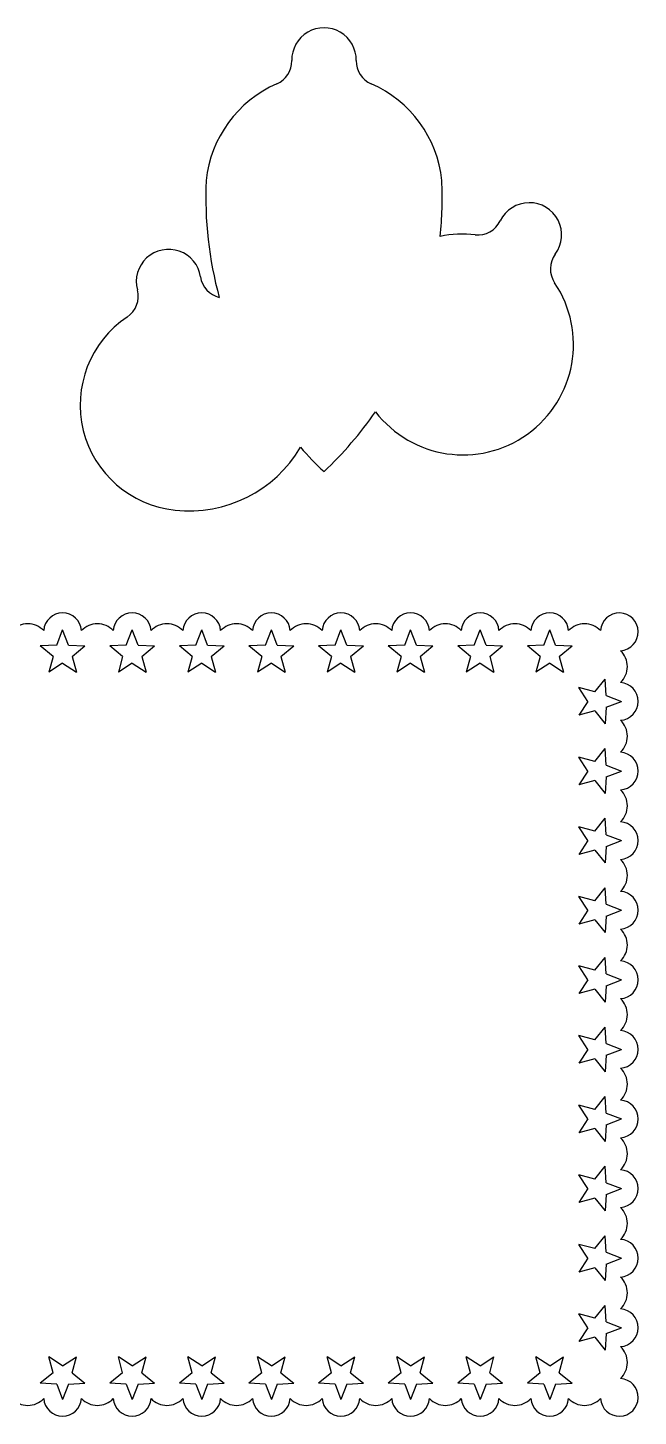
# Model space of a CAD drawing. Extents: x 33 to 339, y 324 to 603.
# Drawn here: x 216.1 to 338.9, y 324 to 603.3 of the extents above; entities that cross this region are included whole.
import ezdxf

# ---------------------------------------------------------------- set-up
doc = ezdxf.new("R2010")
doc.units = 0
doc.layers.get('0').update_dxf_attribs({"linetype": 'CONTINUOUS'})

msp = doc.modelspace()

# ---------------------------------------------------------------- linework, layer by layer
for p, q in [((221.923205, 479.134526), (223.108203, 482.237716)), ((224.2932, 479.134526), (223.108203, 482.237716)), ((235.923205, 479.134526), (237.108203, 482.237716)), ((238.2932, 479.134526), (237.108203, 482.237716)), ((249.923205, 479.134526), (251.108203, 482.237716)), ((252.2932, 479.134526), (251.108203, 482.237716)), ((263.923205, 479.134526), (265.108203, 482.237716)), ((266.2932, 479.134526), (265.108203, 482.237716)), ((277.923205, 479.134526), (279.108203, 482.237716)), ((280.2932, 479.134526), (279.108203, 482.237716)), ((291.923205, 479.134526), (293.108203, 482.237716)), ((294.2932, 479.134526), (293.108203, 482.237716)), ((305.923205, 479.134526), (307.108203, 482.237716)), ((308.2932, 479.134526), (307.108203, 482.237716)), ((319.923205, 479.134526), (321.108203, 482.237716)), ((322.2932, 479.134526), (321.108203, 482.237716)), ((221.923205, 479.134526), (218.605712, 478.966465)), ((221.190837, 476.880527), (218.605712, 478.966465)), ((224.2932, 479.134526), (227.610693, 478.966465)), ((225.025569, 476.880527), (227.610693, 478.966465)), ((235.923205, 479.134526), (232.605712, 478.966465)), ((235.190837, 476.880527), (232.605712, 478.966465)), ((238.2932, 479.134526), (241.610693, 478.966465)), ((239.025569, 476.880527), (241.610693, 478.966465)), ((249.923205, 479.134526), (246.605712, 478.966465)), ((249.190837, 476.880527), (246.605712, 478.966465)), ((252.2932, 479.134526), (255.610693, 478.966465)), ((253.025569, 476.880527), (255.610693, 478.966465)), ((263.923205, 479.134526), (260.605712, 478.966465)), ((263.190837, 476.880527), (260.605712, 478.966465)), ((266.2932, 479.134526), (269.610693, 478.966465)), ((267.025569, 476.880527), (269.610693, 478.966465)), ((277.923205, 479.134526), (274.605712, 478.966465)), ((277.190837, 476.880527), (274.605712, 478.966465)), ((280.2932, 479.134526), (283.610693, 478.966465)), ((281.025569, 476.880527), (283.610693, 478.966465)), ((291.923205, 479.134526), (288.605712, 478.966465)), ((291.190837, 476.880527), (288.605712, 478.966465)), ((294.2932, 479.134526), (297.610693, 478.966465)), ((295.025569, 476.880527), (297.610693, 478.966465)), ((305.923205, 479.134526), (302.605712, 478.966465)), ((305.190837, 476.880527), (302.605712, 478.966465)), ((308.2932, 479.134526), (311.610693, 478.966465)), ((309.025569, 476.880527), (311.610693, 478.966465)), ((319.923205, 479.134526), (316.605712, 478.966465)), ((319.190837, 476.880527), (316.605712, 478.966465)), ((322.2932, 479.134526), (325.610693, 478.966465)), ((323.025569, 476.880527), (325.610693, 478.966465)), ((221.190837, 476.880527), (220.32551, 473.673469)), ((223.108203, 475.487479), (220.32551, 473.673469)), ((223.108203, 475.487479), (225.890895, 473.673469)), ((225.025569, 476.880527), (225.890895, 473.673469)), ((235.190837, 476.880527), (234.32551, 473.673469)), ((237.108203, 475.487479), (234.32551, 473.673469)), ((237.108203, 475.487479), (239.890895, 473.673469)), ((239.025569, 476.880527), (239.890895, 473.673469)), ((249.190837, 476.880527), (248.32551, 473.673469)), ((251.108203, 475.487479), (248.32551, 473.673469)), ((251.108203, 475.487479), (253.890895, 473.673469)), ((253.025569, 476.880527), (253.890895, 473.673469)), ((263.190837, 476.880527), (262.32551, 473.673469)), ((265.108203, 475.487479), (262.32551, 473.673469)), ((265.108203, 475.487479), (267.890895, 473.673469)), ((267.025569, 476.880527), (267.890895, 473.673469)), ((277.190837, 476.880527), (276.32551, 473.673469)), ((279.108203, 475.487479), (276.32551, 473.673469)), ((279.108203, 475.487479), (281.890895, 473.673469)), ((281.025569, 476.880527), (281.890895, 473.673469)), ((291.190837, 476.880527), (290.32551, 473.673469)), ((293.108203, 475.487479), (290.32551, 473.673469)), ((293.108203, 475.487479), (295.890895, 473.673469)), ((295.025569, 476.880527), (295.890895, 473.673469)), ((305.190837, 476.880527), (304.32551, 473.673469)), ((307.108203, 475.487479), (304.32551, 473.673469)), ((307.108203, 475.487479), (309.890895, 473.673469)), ((309.025569, 476.880527), (309.890895, 473.673469)), ((319.190837, 476.880527), (318.32551, 473.673469)), ((321.108203, 475.487479), (318.32551, 473.673469)), ((321.108203, 475.487479), (323.890895, 473.673469)), ((323.025569, 476.880527), (323.890895, 473.673469)), ((330.176632, 469.729464), (332.262569, 472.314589)), ((332.43063, 468.997095), (332.262569, 472.314589)), ((328.783584, 467.812098), (326.969574, 470.59479)), ((330.176632, 469.729464), (326.969574, 470.59479)), ((328.783584, 467.812098), (326.969574, 465.029406)), ((332.43063, 466.627101), (332.262569, 463.309607)), ((332.43063, 468.997095), (335.533821, 467.812098)), ((332.43063, 466.627101), (335.533821, 467.812098)), ((330.176632, 465.894732), (326.969574, 465.029406)), ((330.176632, 465.894732), (332.262569, 463.309607)), ((330.176632, 455.729464), (332.262569, 458.314589)), ((332.43063, 454.997095), (332.262569, 458.314589)), ((330.176632, 455.729464), (326.969574, 456.59479)), ((328.783584, 453.812098), (326.969574, 456.59479)), ((328.783584, 453.812098), (326.969574, 451.029406)), ((332.43063, 452.627101), (332.262569, 449.309607)), ((332.43063, 454.997095), (335.533821, 453.812098)), ((332.43063, 452.627101), (335.533821, 453.812098)), ((330.176632, 451.894732), (326.969574, 451.029406)), ((330.176632, 451.894732), (332.262569, 449.309607)), ((330.176632, 441.729464), (332.262569, 444.314589)), ((332.43063, 440.997095), (332.262569, 444.314589)), ((330.176632, 441.729464), (326.969574, 442.59479)), ((328.783584, 439.812098), (326.969574, 442.59479)), ((328.783584, 439.812098), (326.969574, 437.029406)), ((332.43063, 438.627101), (332.262569, 435.309607)), ((332.43063, 440.997095), (335.533821, 439.812098)), ((332.43063, 438.627101), (335.533821, 439.812098)), ((330.176632, 437.894732), (326.969574, 437.029406)), ((330.176632, 437.894732), (332.262569, 435.309607)), ((330.176632, 427.729464), (332.262569, 430.314589)), ((332.43063, 426.997095), (332.262569, 430.314589)), ((328.783584, 425.812098), (326.969574, 428.59479)), ((330.176632, 427.729464), (326.969574, 428.59479)), ((328.783584, 425.812098), (326.969574, 423.029406)), ((332.43063, 424.627101), (332.262569, 421.309607)), ((332.43063, 426.997095), (335.533821, 425.812098)), ((332.43063, 424.627101), (335.533821, 425.812098)), ((330.176632, 423.894732), (326.969574, 423.029406)), ((330.176632, 423.894732), (332.262569, 421.309607)), ((330.176632, 413.729464), (332.262569, 416.314589)), ((332.43063, 412.997095), (332.262569, 416.314589)), ((330.176632, 413.729464), (326.969574, 414.59479)), ((328.783584, 411.812098), (326.969574, 414.59479)), ((328.783584, 411.812098), (326.969574, 409.029406)), ((332.43063, 410.627101), (332.262569, 407.309607)), ((332.43063, 412.997095), (335.533821, 411.812098)), ((332.43063, 410.627101), (335.533821, 411.812098)), ((330.176632, 409.894732), (326.969574, 409.029406)), ((330.176632, 409.894732), (332.262569, 407.309607)), ((330.176632, 399.729464), (332.262569, 402.314589)), ((332.43063, 398.997095), (332.262569, 402.314589)), ((330.176632, 399.729464), (326.969574, 400.59479)), ((328.783584, 397.812098), (326.969574, 400.59479)), ((328.783584, 397.812098), (326.969574, 395.029406)), ((332.43063, 398.997095), (335.533821, 397.812098)), ((332.43063, 396.627101), (335.533821, 397.812098)), ((330.176632, 395.894732), (326.969574, 395.029406)), ((330.176632, 395.894732), (332.262569, 393.309607)), ((332.43063, 396.627101), (332.262569, 393.309607)), ((330.176632, 385.729464), (332.262569, 388.314589)), ((332.43063, 384.997095), (332.262569, 388.314589)), ((328.783584, 383.812098), (326.969574, 386.59479)), ((330.176632, 385.729464), (326.969574, 386.59479)), ((328.783584, 383.812098), (326.969574, 381.029406)), ((332.43063, 384.997095), (335.533821, 383.812098)), ((332.43063, 382.627101), (335.533821, 383.812098)), ((330.176632, 381.894732), (326.969574, 381.029406)), ((330.176632, 381.894732), (332.262569, 379.309607)), ((332.43063, 382.627101), (332.262569, 379.309607)), ((330.176632, 371.729464), (332.262569, 374.314589)), ((332.43063, 370.997095), (332.262569, 374.314589)), ((330.176632, 371.729464), (326.969574, 372.59479)), ((328.783584, 369.812098), (326.969574, 372.59479)), ((328.783584, 369.812098), (326.969574, 367.029406)), ((332.43063, 370.997095), (335.533821, 369.812098)), ((332.43063, 368.627101), (335.533821, 369.812098)), ((330.176632, 367.894732), (326.969574, 367.029406)), ((330.176632, 367.894732), (332.262569, 365.309607)), ((332.43063, 368.627101), (332.262569, 365.309607)), ((330.176632, 357.729464), (326.969574, 358.59479)), ((328.783584, 355.812098), (326.969574, 358.59479)), ((330.176632, 357.729464), (332.262569, 360.314589)), ((332.43063, 356.997095), (332.262569, 360.314589)), ((328.783584, 355.812098), (326.969574, 353.029406)), ((332.43063, 356.997095), (335.533821, 355.812098)), ((332.43063, 354.627101), (335.533821, 355.812098)), ((330.176632, 353.894732), (326.969574, 353.029406)), ((330.176632, 353.894732), (332.262569, 351.309607)), ((332.43063, 354.627101), (332.262569, 351.309607)), ((328.783584, 341.812098), (326.969574, 344.59479)), ((330.176632, 343.729464), (326.969574, 344.59479)), ((330.176632, 343.729464), (332.262569, 346.314589)), ((332.43063, 342.997095), (332.262569, 346.314589)), ((328.783584, 341.812098), (326.969574, 339.029406)), ((332.43063, 342.997095), (335.533821, 341.812098)), ((332.43063, 340.627101), (335.533821, 341.812098)), ((330.176632, 339.894732), (326.969574, 339.029406)), ((330.176632, 339.894732), (332.262569, 337.309607)), ((332.43063, 340.627101), (332.262569, 337.309607)), ((223.108203, 334.136717), (220.32551, 335.950727)), ((221.190837, 332.743669), (220.32551, 335.950727)), ((223.108203, 334.136717), (225.890895, 335.950727)), ((225.025569, 332.743669), (225.890895, 335.950727)), ((237.108203, 334.136717), (234.32551, 335.950727)), ((235.190837, 332.743669), (234.32551, 335.950727)), ((237.108203, 334.136717), (239.890895, 335.950727)), ((239.025569, 332.743669), (239.890895, 335.950727)), ((251.108203, 334.136717), (248.32551, 335.950727)), ((249.190837, 332.743669), (248.32551, 335.950727)), ((251.108203, 334.136717), (253.890895, 335.950727)), ((253.025569, 332.743669), (253.890895, 335.950727)), ((265.108203, 334.136717), (262.32551, 335.950727)), ((263.190837, 332.743669), (262.32551, 335.950727)), ((265.108203, 334.136717), (267.890895, 335.950727)), ((267.025569, 332.743669), (267.890895, 335.950727)), ((279.108203, 334.136717), (276.32551, 335.950727)), ((277.190837, 332.743669), (276.32551, 335.950727)), ((279.108203, 334.136717), (281.890895, 335.950727)), ((281.025569, 332.743669), (281.890895, 335.950727)), ((293.108203, 334.136717), (290.32551, 335.950727)), ((291.190837, 332.743669), (290.32551, 335.950727)), ((293.108203, 334.136717), (295.890895, 335.950727)), ((295.025569, 332.743669), (295.890895, 335.950727)), ((307.108203, 334.136717), (304.32551, 335.950727)), ((305.190837, 332.743669), (304.32551, 335.950727)), ((307.108203, 334.136717), (309.890895, 335.950727)), ((309.025569, 332.743669), (309.890895, 335.950727)), ((321.108203, 334.136717), (318.32551, 335.950727)), ((319.190837, 332.743669), (318.32551, 335.950727)), ((321.108203, 334.136717), (323.890895, 335.950727)), ((323.025569, 332.743669), (323.890895, 335.950727)), ((221.190837, 332.743669), (218.605712, 330.657731)), ((225.025569, 332.743669), (227.610693, 330.657731)), ((235.190837, 332.743669), (232.605712, 330.657731)), ((239.025569, 332.743669), (241.610693, 330.657731)), ((249.190837, 332.743669), (246.605712, 330.657731)), ((253.025569, 332.743669), (255.610693, 330.657731)), ((263.190837, 332.743669), (260.605712, 330.657731)), ((267.025569, 332.743669), (269.610693, 330.657731)), ((277.190837, 332.743669), (274.605712, 330.657731)), ((281.025569, 332.743669), (283.610693, 330.657731)), ((291.190837, 332.743669), (288.605712, 330.657731)), ((295.025569, 332.743669), (297.610693, 330.657731)), ((305.190837, 332.743669), (302.605712, 330.657731)), ((309.025569, 332.743669), (311.610693, 330.657731)), ((319.190837, 332.743669), (316.605712, 330.657731)), ((323.025569, 332.743669), (325.610693, 330.657731)), ((221.923205, 330.48967), (218.605712, 330.657731)), ((221.923205, 330.48967), (223.108203, 327.38648)), ((224.2932, 330.48967), (223.108203, 327.38648)), ((224.2932, 330.48967), (227.610693, 330.657731)), ((235.923205, 330.48967), (232.605712, 330.657731)), ((235.923205, 330.48967), (237.108203, 327.38648)), ((238.2932, 330.48967), (237.108203, 327.38648)), ((238.2932, 330.48967), (241.610693, 330.657731)), ((249.923205, 330.48967), (246.605712, 330.657731)), ((249.923205, 330.48967), (251.108203, 327.38648)), ((252.2932, 330.48967), (251.108203, 327.38648)), ((252.2932, 330.48967), (255.610693, 330.657731)), ((263.923205, 330.48967), (260.605712, 330.657731)), ((263.923205, 330.48967), (265.108203, 327.38648)), ((266.2932, 330.48967), (265.108203, 327.38648)), ((266.2932, 330.48967), (269.610693, 330.657731)), ((277.923205, 330.48967), (274.605712, 330.657731)), ((277.923205, 330.48967), (279.108203, 327.38648)), ((280.2932, 330.48967), (279.108203, 327.38648)), ((280.2932, 330.48967), (283.610693, 330.657731)), ((291.923205, 330.48967), (288.605712, 330.657731)), ((291.923205, 330.48967), (293.108203, 327.38648)), ((294.2932, 330.48967), (293.108203, 327.38648)), ((294.2932, 330.48967), (297.610693, 330.657731)), ((305.923205, 330.48967), (302.605712, 330.657731)), ((305.923205, 330.48967), (307.108203, 327.38648)), ((308.2932, 330.48967), (307.108203, 327.38648)), ((308.2932, 330.48967), (311.610693, 330.657731)), ((319.923205, 330.48967), (316.605712, 330.657731)), ((319.923205, 330.48967), (321.108203, 327.38648)), ((322.2932, 330.48967), (321.108203, 327.38648)), ((322.2932, 330.48967), (325.610693, 330.657731))]:
    msp.add_line(p, q)
for centre, radius, start, end in [((275.701452, 596.8405), 6.49184, 358.969002, 181.030998), ((264.211472, 596.633723), 5, 293.493338, 1.030998), ((287.191432, 596.633723), 5, 178.969002, 246.506662), ((275.701452, 570.200174), 23.822771, 113.493338, 174.203398), ((275.701452, 570.200174), 23.822771, 5.796602, 66.506662), ((327.681252, 569.161558), 75.759111, 177.393949, 195.372444), ((223.721651, 569.161558), 75.759111, 354.081162, 2.606051), ((317.001578, 561.652002), 6.49184, 323.501328, 154.139069), ((306.660583, 566.664608), 5, 263.68948, 334.139069), ((303.669954, 539.621349), 22.208119, 83.68948, 101.936015), ((244.431599, 552.261683), 6.49184, 8.398486, 194.931314), ((326.239532, 554.816607), 5, 143.501328, 213.950918), ((255.800203, 553.940145), 5, 188.398486, 256.495259), ((233.327776, 549.300685), 5, 303.752498, 14.931314), ((303.669954, 539.621349), 22.208119, 217.506311, 33.950918), ((247.921519, 527.461666), 21.26633, 123.752498, 264.117389), ((223.721651, 569.161558), 75.759111, 313.32371, 325.361164), ((248.585222, 532.142497), 25.991162, 263.719561, 329.449444), ((327.681252, 569.161558), 75.759111, 221.531131, 226.67629), ((216.108203, 478.966465), 4.462374, 43.977774, 136.022226), ((223.108203, 481.812098), 3.797269, 3.819458, 176.180542), ((230.108203, 478.966465), 4.462374, 43.977774, 136.022226), ((237.108203, 481.812098), 3.797269, 3.819458, 176.180542), ((244.108203, 478.966465), 4.462374, 43.977774, 136.022226), ((251.108203, 481.812098), 3.797269, 3.819458, 176.180542), ((258.108203, 478.966465), 4.462374, 43.977774, 136.022226), ((265.108203, 481.812098), 3.797269, 3.819458, 176.180542), ((272.108203, 478.966465), 4.462374, 43.977774, 136.022226), ((279.108203, 481.812098), 3.797269, 3.819458, 176.180542), ((286.108203, 478.966465), 4.462374, 43.977774, 136.022226), ((293.108203, 481.812098), 3.797269, 3.819458, 176.180542), ((300.108203, 478.966465), 4.462374, 43.977774, 136.022226), ((307.108203, 481.812098), 3.797269, 3.819458, 176.180542), ((314.108203, 478.966465), 4.462374, 43.977774, 136.022226), ((321.108203, 481.812098), 3.797269, 3.819458, 176.180542), ((328.108203, 478.966465), 4.462374, 43.977774, 136.022226), ((335.108203, 481.812098), 3.797269, 273.819458, 176.180542), ((332.262569, 474.812098), 4.462374, 313.977774, 46.022226), ((335.108203, 467.812098), 3.797269, 273.819458, 86.180542), ((332.262569, 460.812098), 4.462374, 313.977774, 46.022226), ((335.108203, 453.812098), 3.797269, 273.819458, 86.180542), ((332.262569, 446.812098), 4.462374, 313.977774, 46.022226), ((335.108203, 439.812098), 3.797269, 273.819458, 86.180542), ((332.262569, 432.812098), 4.462374, 313.977774, 46.022226), ((335.108203, 425.812098), 3.797269, 273.819458, 86.180542), ((332.262569, 418.812098), 4.462374, 313.977774, 46.022226), ((335.108203, 411.812098), 3.797269, 273.819458, 86.180542), ((332.262569, 404.812098), 4.462374, 313.977774, 46.022226), ((335.108203, 397.812098), 3.797269, 273.819458, 86.180542), ((332.262569, 390.812098), 4.462374, 313.977774, 46.022226), ((335.108203, 383.812098), 3.797269, 273.819458, 86.180542), ((332.262569, 376.812098), 4.462374, 313.977774, 46.022226), ((335.108203, 369.812098), 3.797269, 273.819458, 86.180542), ((332.262569, 362.812098), 4.462374, 313.977774, 46.022226), ((335.108203, 355.812098), 3.797269, 273.819458, 86.180542), ((332.262569, 348.812098), 4.462374, 313.977774, 46.022226), ((335.108203, 341.812098), 3.797269, 273.819458, 86.180542), ((332.262569, 334.812098), 4.462374, 313.977774, 46.022226), ((335.108203, 327.812098), 3.797269, 183.819458, 86.180542), ((216.108203, 330.657731), 4.462374, 223.977774, 316.022226), ((223.108203, 327.812098), 3.797269, 183.819458, 356.180542), ((230.108203, 330.657731), 4.462374, 223.977774, 316.022226), ((237.108203, 327.812098), 3.797269, 183.819458, 356.180542), ((244.108203, 330.657731), 4.462374, 223.977774, 316.022226), ((251.108203, 327.812098), 3.797269, 183.819458, 356.180542), ((258.108203, 330.657731), 4.462374, 223.977774, 316.022226), ((265.108203, 327.812098), 3.797269, 183.819458, 356.180542), ((272.108203, 330.657731), 4.462374, 223.977774, 316.022226), ((279.108203, 327.812098), 3.797269, 183.819458, 356.180542), ((286.108203, 330.657731), 4.462374, 223.977774, 316.022226), ((293.108203, 327.812098), 3.797269, 183.819458, 356.180542), ((300.108203, 330.657731), 4.462374, 223.977774, 316.022226), ((307.108203, 327.812098), 3.797269, 183.819458, 356.180542), ((314.108203, 330.657731), 4.462374, 223.977774, 316.022226), ((321.108203, 327.812098), 3.797269, 183.819458, 356.180542), ((328.108203, 330.657731), 4.462374, 223.977774, 316.022226)]:
    msp.add_arc(centre, radius, start, end)

doc.saveas('drawing.dxf')
